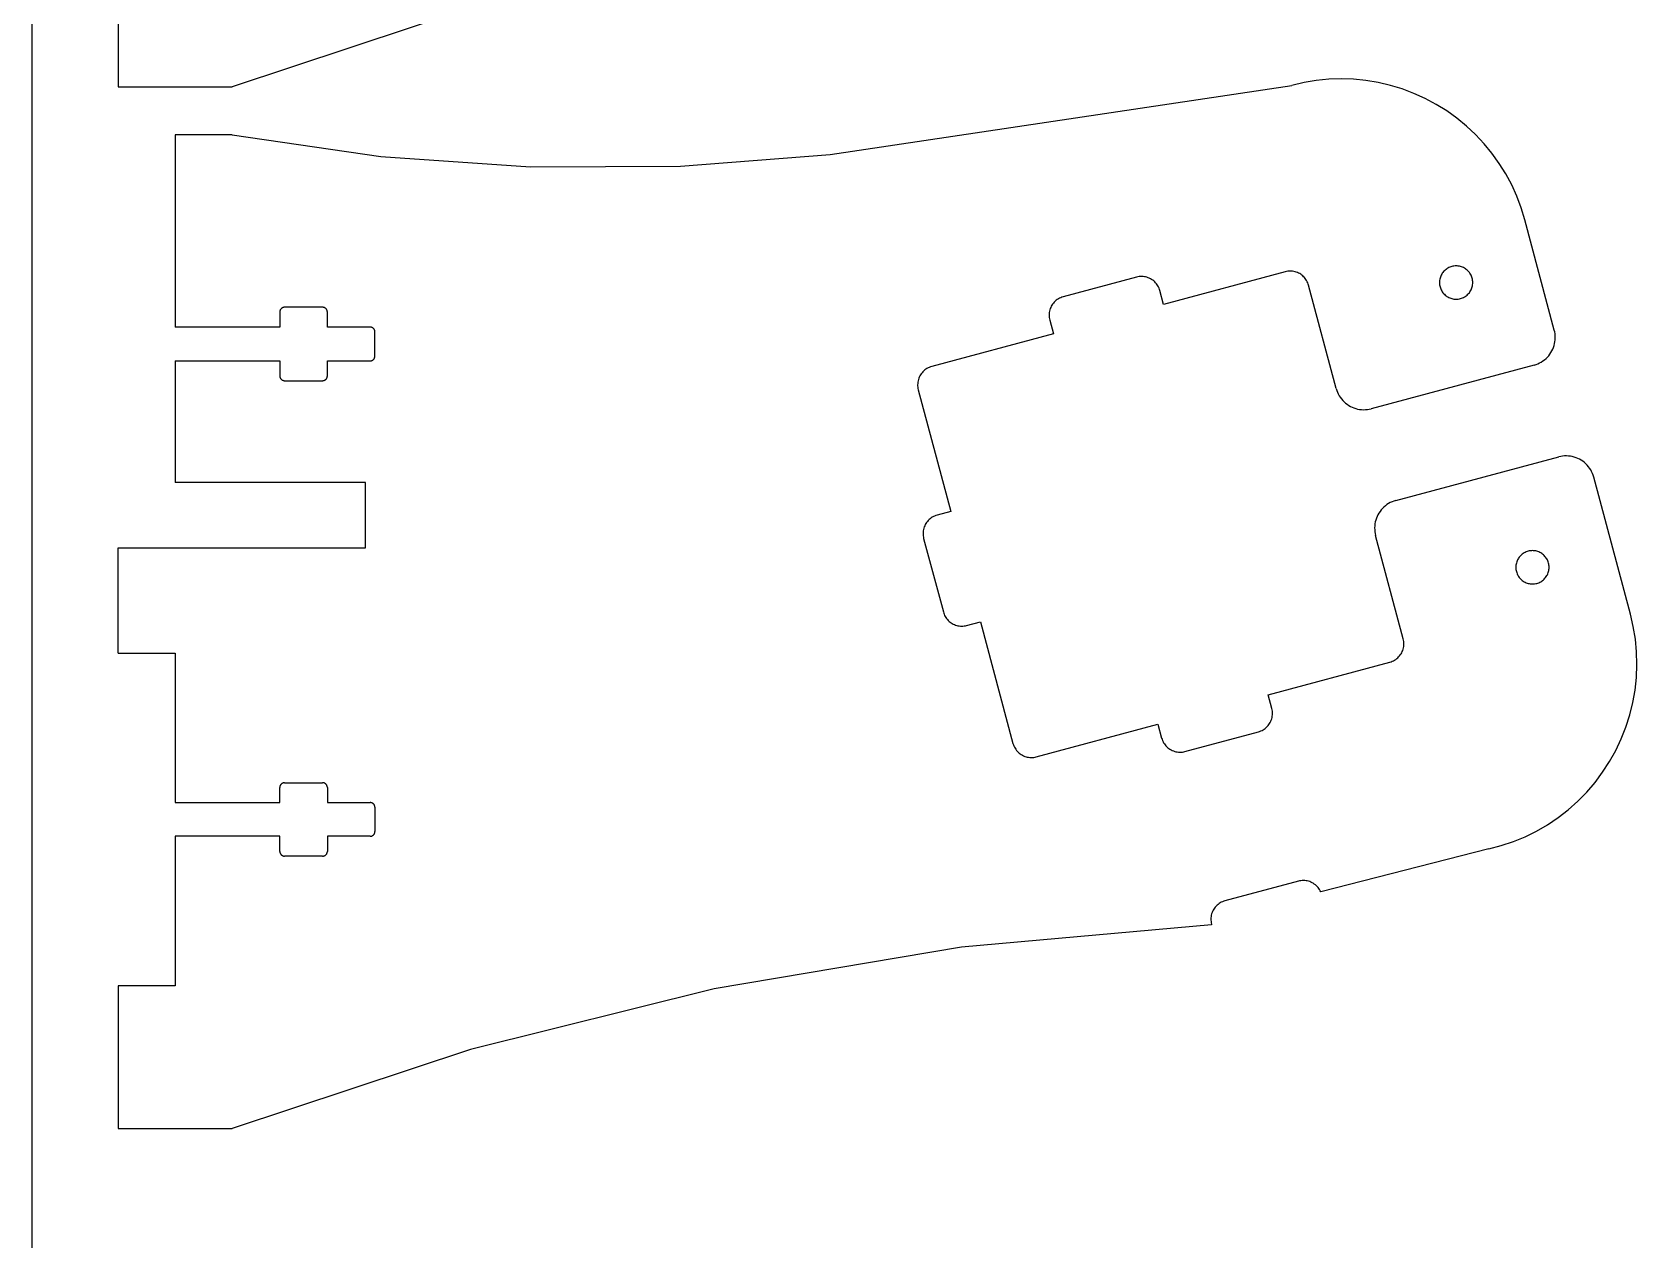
# Model space of a CAD drawing. Extents: x -22.3 to 21.7, y -13.4 to 13.4.
# Drawn here: x -22.29 to -15.64, y -13.44 to -8.4 of the extents above; entities that cross this region are included whole.
import ezdxf

# ---------------------------------------------------------------- set-up
doc = ezdxf.new("R2010")
doc.units = 0
doc.header["$MEASUREMENT"] = 0
doc.layers.get('0').update_dxf_attribs({"linetype": 'CONTINUOUS'})

msp = doc.modelspace()

# ---------------------------------------------------------------- linework, layer by layer
for p, q in [((-22.2891, -13.4355), (-22.2891, 13.0859)), ((-21.9325, -8.0382), (-21.9325, -8.6288)), ((-20.4738, -8.301), (-21.4601, -8.6288)), ((-21.9325, -8.6288), (-21.4601, -8.6288)), ((-18.9843, -8.9087), (-17.0719, -8.6226)), ((-17.0217, -8.6109), (-17.0719, -8.6226)), ((-16.9709, -8.6025), (-17.0217, -8.6109)), ((-16.9196, -8.5974), (-16.9709, -8.6025)), ((-16.8681, -8.5957), (-16.9196, -8.5974)), ((-16.8166, -8.5974), (-16.8681, -8.5957)), ((-16.7653, -8.6025), (-16.8166, -8.5974)), ((-16.7145, -8.6109), (-16.7653, -8.6025)), ((-16.6643, -8.6226), (-16.7145, -8.6109)), ((-16.615, -8.6375), (-16.6643, -8.6226)), ((-16.5668, -8.6557), (-16.615, -8.6375)), ((-16.5199, -8.6769), (-16.5668, -8.6557)), ((-16.4744, -8.7012), (-16.5199, -8.6769)), ((-16.4307, -8.7284), (-16.4744, -8.7012)), ((-16.3888, -8.7585), (-16.4307, -8.7284)), ((-16.349, -8.7911), (-16.3888, -8.7585)), ((-21.6963, -8.8271), (-21.6963, -9.6234)), ((-21.4601, -8.8271), (-21.6963, -8.8271)), ((-21.4601, -8.8271), (-20.8451, -8.9165)), ((-16.3113, -8.8264), (-16.349, -8.7911)), ((-16.2761, -8.864), (-16.3113, -8.8264)), ((-16.2434, -8.9038), (-16.2761, -8.864)), ((-16.2134, -8.9457), (-16.2434, -8.9038)), ((-20.8451, -8.9165), (-20.2252, -8.96)), ((-20.2252, -8.96), (-19.6038, -8.9574)), ((-19.6038, -8.9574), (-18.9843, -8.9087)), ((-16.1862, -8.9894), (-16.2134, -8.9457)), ((-16.1619, -9.0349), (-16.1862, -8.9894)), ((-16.1407, -9.0818), (-16.1619, -9.0349)), ((-16.1225, -9.13), (-16.1407, -9.0818)), ((-16.1076, -9.1793), (-16.1225, -9.13)), ((-15.9853, -9.6357), (-16.1076, -9.1793)), ((-16.4008, -9.3706), (-16.4052, -9.3713)), ((-16.3963, -9.3702), (-16.4008, -9.3706)), ((-16.3918, -9.37), (-16.3963, -9.3702)), ((-16.3873, -9.3702), (-16.3918, -9.37)), ((-16.3828, -9.3706), (-16.3873, -9.3702)), ((-16.3783, -9.3713), (-16.3828, -9.3706)), ((-17.7151, -9.4165), (-18.0194, -9.498)), ((-17.7099, -9.4153), (-17.7151, -9.4165)), ((-17.7046, -9.4144), (-17.7099, -9.4153)), ((-17.6992, -9.4139), (-17.7046, -9.4144)), ((-17.6938, -9.4138), (-17.6992, -9.4139)), ((-17.6885, -9.4141), (-17.6938, -9.4138)), ((-17.6831, -9.4147), (-17.6885, -9.4141)), ((-17.6778, -9.4156), (-17.6831, -9.4147)), ((-17.6726, -9.417), (-17.6778, -9.4156)), ((-17.6675, -9.4187), (-17.6726, -9.417)), ((-17.6626, -9.4207), (-17.6675, -9.4187)), ((-17.6577, -9.4231), (-17.6626, -9.4207)), ((-17.6531, -9.4257), (-17.6577, -9.4231)), ((-17.6486, -9.4287), (-17.6531, -9.4257)), ((-17.6444, -9.432), (-17.6486, -9.4287)), ((-17.6403, -9.4356), (-17.6444, -9.432)), ((-17.6366, -9.4395), (-17.6403, -9.4356)), ((-17.0995, -9.3942), (-17.6034, -9.5292)), ((-17.0945, -9.393), (-17.0995, -9.3942)), ((-17.0894, -9.3922), (-17.0945, -9.393)), ((-17.0843, -9.3917), (-17.0894, -9.3922)), ((-17.0791, -9.3915), (-17.0843, -9.3917)), ((-17.074, -9.3917), (-17.0791, -9.3915)), ((-17.0689, -9.3922), (-17.074, -9.3917)), ((-17.0638, -9.393), (-17.0689, -9.3922)), ((-17.0588, -9.3942), (-17.0638, -9.393)), ((-17.0538, -9.3957), (-17.0588, -9.3942)), ((-17.049, -9.3975), (-17.0538, -9.3957)), ((-17.0443, -9.3996), (-17.049, -9.3975)), ((-17.0398, -9.4021), (-17.0443, -9.3996)), ((-17.0354, -9.4048), (-17.0398, -9.4021)), ((-17.0312, -9.4078), (-17.0354, -9.4048)), ((-17.0272, -9.4111), (-17.0312, -9.4078)), ((-17.0235, -9.4146), (-17.0272, -9.4111)), ((-17.0199, -9.4183), (-17.0235, -9.4146)), ((-17.0167, -9.4223), (-17.0199, -9.4183)), ((-17.0137, -9.4265), (-17.0167, -9.4223)), ((-17.011, -9.4309), (-17.0137, -9.4265)), ((-17.0085, -9.4354), (-17.011, -9.4309)), ((-17.0064, -9.4401), (-17.0085, -9.4354)), ((-16.4605, -9.4344), (-16.4607, -9.4389)), ((-16.4601, -9.4299), (-16.4605, -9.4344)), ((-16.4594, -9.4255), (-16.4601, -9.4299)), ((-16.4583, -9.4211), (-16.4594, -9.4255)), ((-16.457, -9.4168), (-16.4583, -9.4211)), ((-16.4554, -9.4126), (-16.457, -9.4168)), ((-16.4536, -9.4085), (-16.4554, -9.4126)), ((-16.4515, -9.4045), (-16.4536, -9.4085)), ((-16.4491, -9.4006), (-16.4515, -9.4045)), ((-16.4464, -9.397), (-16.4491, -9.4006)), ((-16.4436, -9.3935), (-16.4464, -9.397)), ((-16.4405, -9.3902), (-16.4436, -9.3935)), ((-16.4372, -9.3871), (-16.4405, -9.3902)), ((-16.4337, -9.3843), (-16.4372, -9.3871)), ((-16.4301, -9.3816), (-16.4337, -9.3843)), ((-16.4262, -9.3793), (-16.4301, -9.3816)), ((-16.4223, -9.3771), (-16.4262, -9.3793)), ((-16.4182, -9.3753), (-16.4223, -9.3771)), ((-16.4139, -9.3737), (-16.4182, -9.3753)), ((-16.4096, -9.3724), (-16.4139, -9.3737)), ((-16.4052, -9.3713), (-16.4096, -9.3724)), ((-16.374, -9.3724), (-16.3783, -9.3713)), ((-16.3696, -9.3737), (-16.374, -9.3724)), ((-16.3654, -9.3753), (-16.3696, -9.3737)), ((-16.3613, -9.3771), (-16.3654, -9.3753)), ((-16.3573, -9.3793), (-16.3613, -9.3771)), ((-16.3535, -9.3816), (-16.3573, -9.3793)), ((-16.3498, -9.3843), (-16.3535, -9.3816)), ((-16.3464, -9.3871), (-16.3498, -9.3843)), ((-16.3431, -9.3902), (-16.3464, -9.3871)), ((-16.34, -9.3935), (-16.3431, -9.3902)), ((-16.3371, -9.397), (-16.34, -9.3935)), ((-16.3345, -9.4006), (-16.3371, -9.397)), ((-16.3321, -9.4045), (-16.3345, -9.4006)), ((-16.33, -9.4085), (-16.3321, -9.4045)), ((-16.3281, -9.4126), (-16.33, -9.4085)), ((-16.3265, -9.4168), (-16.3281, -9.4126)), ((-16.3252, -9.4211), (-16.3265, -9.4168)), ((-16.3242, -9.4255), (-16.3252, -9.4211)), ((-16.3235, -9.4299), (-16.3242, -9.4255)), ((-16.323, -9.4344), (-16.3235, -9.4299)), ((-16.3229, -9.4389), (-16.323, -9.4344)), ((-18.0295, -9.5015), (-18.0344, -9.5037)), ((-18.0245, -9.4996), (-18.0295, -9.5015)), ((-18.0194, -9.498), (-18.0245, -9.4996)), ((-17.6331, -9.4436), (-17.6366, -9.4395)), ((-17.6299, -9.4479), (-17.6331, -9.4436)), ((-17.627, -9.4524), (-17.6299, -9.4479)), ((-17.6244, -9.4571), (-17.627, -9.4524)), ((-17.6222, -9.462), (-17.6244, -9.4571)), ((-17.6203, -9.467), (-17.6222, -9.462)), ((-17.6187, -9.4722), (-17.6203, -9.467)), ((-17.6034, -9.5292), (-17.6187, -9.4722)), ((-17.0046, -9.4449), (-17.0064, -9.4401)), ((-17.0031, -9.4499), (-17.0046, -9.4449)), ((-16.8885, -9.8777), (-17.0031, -9.4499)), ((-16.4607, -9.4389), (-16.4605, -9.4434)), ((-16.4605, -9.4434), (-16.4601, -9.4479)), ((-16.4601, -9.4479), (-16.4594, -9.4524)), ((-16.4594, -9.4524), (-16.4583, -9.4568)), ((-16.4583, -9.4568), (-16.457, -9.4611)), ((-16.457, -9.4611), (-16.4554, -9.4653)), ((-16.4554, -9.4653), (-16.4536, -9.4694)), ((-16.4536, -9.4694), (-16.4515, -9.4734)), ((-16.4515, -9.4734), (-16.4491, -9.4772)), ((-16.4491, -9.4772), (-16.4464, -9.4809)), ((-16.4464, -9.4809), (-16.4436, -9.4844)), ((-16.4436, -9.4844), (-16.4405, -9.4876)), ((-16.4405, -9.4876), (-16.4372, -9.4907)), ((-16.4372, -9.4907), (-16.4337, -9.4936)), ((-16.4337, -9.4936), (-16.4301, -9.4962)), ((-16.4301, -9.4962), (-16.4262, -9.4986)), ((-16.4262, -9.4986), (-16.4223, -9.5007)), ((-16.4223, -9.5007), (-16.4182, -9.5026)), ((-16.4182, -9.5026), (-16.4139, -9.5042)), ((-16.3696, -9.5042), (-16.3654, -9.5026)), ((-16.3654, -9.5026), (-16.3613, -9.5007)), ((-16.3613, -9.5007), (-16.3573, -9.4986)), ((-16.3573, -9.4986), (-16.3535, -9.4962)), ((-16.3535, -9.4962), (-16.3498, -9.4936)), ((-16.3498, -9.4936), (-16.3464, -9.4907)), ((-16.3464, -9.4907), (-16.3431, -9.4876)), ((-16.3431, -9.4876), (-16.34, -9.4844)), ((-16.34, -9.4844), (-16.3371, -9.4809)), ((-16.3371, -9.4809), (-16.3345, -9.4772)), ((-16.3345, -9.4772), (-16.3321, -9.4734)), ((-16.3321, -9.4734), (-16.33, -9.4694)), ((-16.33, -9.4694), (-16.3281, -9.4653)), ((-16.3281, -9.4653), (-16.3265, -9.4611)), ((-16.3265, -9.4611), (-16.3252, -9.4568)), ((-16.3252, -9.4568), (-16.3242, -9.4524)), ((-16.3242, -9.4524), (-16.3235, -9.4479)), ((-16.3235, -9.4479), (-16.323, -9.4434)), ((-16.323, -9.4434), (-16.3229, -9.4389)), ((-21.2631, -9.5584), (-21.2632, -9.5597)), ((-21.2632, -9.5597), (-21.2632, -9.561)), ((-21.2632, -9.561), (-21.2632, -9.6234)), ((-21.2629, -9.5571), (-21.2631, -9.5584)), ((-21.2626, -9.5559), (-21.2629, -9.5571)), ((-21.2622, -9.5546), (-21.2626, -9.5559)), ((-21.2617, -9.5534), (-21.2622, -9.5546)), ((-21.2612, -9.5522), (-21.2617, -9.5534)), ((-21.2606, -9.5511), (-21.2612, -9.5522)), ((-21.2599, -9.55), (-21.2606, -9.5511)), ((-21.2592, -9.549), (-21.2599, -9.55)), ((-21.2583, -9.548), (-21.2592, -9.549)), ((-21.2575, -9.547), (-21.2583, -9.548)), ((-21.2565, -9.5462), (-21.2575, -9.547)), ((-21.2555, -9.5453), (-21.2565, -9.5462)), ((-21.2545, -9.5446), (-21.2555, -9.5453)), ((-21.2534, -9.5439), (-21.2545, -9.5446)), ((-21.2523, -9.5433), (-21.2534, -9.5439)), ((-21.2511, -9.5428), (-21.2523, -9.5433)), ((-21.2499, -9.5423), (-21.2511, -9.5428)), ((-21.2486, -9.5419), (-21.2499, -9.5423)), ((-21.2474, -9.5416), (-21.2486, -9.5419)), ((-21.2461, -9.5414), (-21.2474, -9.5416)), ((-21.2448, -9.5413), (-21.2461, -9.5414)), ((-21.2435, -9.5413), (-21.2448, -9.5413)), ((-21.0861, -9.5413), (-21.2435, -9.5413)), ((-21.0848, -9.5413), (-21.0861, -9.5413)), ((-21.0835, -9.5414), (-21.0848, -9.5413)), ((-21.0822, -9.5416), (-21.0835, -9.5414)), ((-21.081, -9.5419), (-21.0822, -9.5416)), ((-21.0797, -9.5423), (-21.081, -9.5419)), ((-21.0785, -9.5428), (-21.0797, -9.5423)), ((-21.0774, -9.5433), (-21.0785, -9.5428)), ((-21.0762, -9.5439), (-21.0774, -9.5433)), ((-21.0751, -9.5446), (-21.0762, -9.5439)), ((-21.0741, -9.5453), (-21.0751, -9.5446)), ((-21.0731, -9.5462), (-21.0741, -9.5453)), ((-21.0721, -9.547), (-21.0731, -9.5462)), ((-21.0713, -9.548), (-21.0721, -9.547)), ((-21.0704, -9.549), (-21.0713, -9.548)), ((-21.0697, -9.55), (-21.0704, -9.549)), ((-21.069, -9.5511), (-21.0697, -9.55)), ((-21.0684, -9.5522), (-21.069, -9.5511)), ((-21.0679, -9.5534), (-21.0684, -9.5522)), ((-21.0674, -9.5546), (-21.0679, -9.5534)), ((-21.067, -9.5559), (-21.0674, -9.5546)), ((-21.0668, -9.5571), (-21.067, -9.5559)), ((-21.0665, -9.5584), (-21.0668, -9.5571)), ((-21.0664, -9.5597), (-21.0665, -9.5584)), ((-21.0664, -9.561), (-21.0664, -9.5597)), ((-21.0664, -9.6234), (-21.0664, -9.561)), ((-18.0775, -9.5678), (-18.0777, -9.5732)), ((-18.0769, -9.5625), (-18.0775, -9.5678)), ((-18.0759, -9.5572), (-18.0769, -9.5625)), ((-18.0745, -9.552), (-18.0759, -9.5572)), ((-18.0729, -9.5469), (-18.0745, -9.552)), ((-18.0708, -9.5419), (-18.0729, -9.5469)), ((-18.0685, -9.537), (-18.0708, -9.5419)), ((-18.0658, -9.5324), (-18.0685, -9.537)), ((-18.0628, -9.5279), (-18.0658, -9.5324)), ((-18.0595, -9.5237), (-18.0628, -9.5279)), ((-18.0559, -9.5197), (-18.0595, -9.5237)), ((-18.0521, -9.5159), (-18.0559, -9.5197)), ((-18.048, -9.5124), (-18.0521, -9.5159)), ((-18.0436, -9.5092), (-18.048, -9.5124)), ((-18.0391, -9.5063), (-18.0436, -9.5092)), ((-18.0344, -9.5037), (-18.0391, -9.5063)), ((-16.4139, -9.5042), (-16.4096, -9.5055)), ((-16.4096, -9.5055), (-16.4052, -9.5065)), ((-16.4052, -9.5065), (-16.4008, -9.5072)), ((-16.4008, -9.5072), (-16.3963, -9.5077)), ((-16.3963, -9.5077), (-16.3918, -9.5078)), ((-16.3918, -9.5078), (-16.3873, -9.5077)), ((-16.3873, -9.5077), (-16.3828, -9.5072)), ((-16.3828, -9.5072), (-16.3783, -9.5065)), ((-16.3783, -9.5065), (-16.374, -9.5055)), ((-16.374, -9.5055), (-16.3696, -9.5042)), ((-21.2632, -9.6234), (-21.6963, -9.6234)), ((-20.8892, -9.6234), (-21.0664, -9.6234)), ((-20.8879, -9.6234), (-20.8892, -9.6234)), ((-20.8865, -9.6235), (-20.8879, -9.6234)), ((-20.8852, -9.6238), (-20.8865, -9.6235)), ((-20.8839, -9.6241), (-20.8852, -9.6238)), ((-20.8826, -9.6245), (-20.8839, -9.6241)), ((-20.8814, -9.625), (-20.8826, -9.6245)), ((-20.8802, -9.6256), (-20.8814, -9.625)), ((-20.879, -9.6262), (-20.8802, -9.6256)), ((-20.8779, -9.627), (-20.879, -9.6262)), ((-20.8768, -9.6278), (-20.8779, -9.627)), ((-20.8758, -9.6287), (-20.8768, -9.6278)), ((-20.8748, -9.6296), (-20.8758, -9.6287)), ((-20.8739, -9.6306), (-20.8748, -9.6296)), ((-20.8731, -9.6317), (-20.8739, -9.6306)), ((-20.8724, -9.6328), (-20.8731, -9.6317)), ((-20.8717, -9.634), (-20.8724, -9.6328)), ((-20.8712, -9.6352), (-20.8717, -9.634)), ((-20.8707, -9.6364), (-20.8712, -9.6352)), ((-20.8703, -9.6377), (-20.8707, -9.6364)), ((-18.0777, -9.5732), (-18.0776, -9.5785)), ((-18.0776, -9.5785), (-18.0771, -9.5839)), ((-18.0771, -9.5839), (-18.0762, -9.5892)), ((-18.0762, -9.5892), (-18.075, -9.5944)), ((-18.075, -9.5944), (-18.0597, -9.6515)), ((-15.9835, -9.6435), (-15.9853, -9.6357)), ((-20.8699, -9.639), (-20.8703, -9.6377)), ((-20.8697, -9.6404), (-20.8699, -9.639)), ((-20.8696, -9.6417), (-20.8697, -9.6404)), ((-20.8695, -9.643), (-20.8696, -9.6417)), ((-20.8695, -9.7434), (-20.8695, -9.643)), ((-18.0597, -9.6515), (-18.5636, -9.7865)), ((-15.9885, -9.7071), (-15.986, -9.6994)), ((-15.986, -9.6994), (-15.984, -9.6916)), ((-15.984, -9.6916), (-15.9825, -9.6837)), ((-15.9822, -9.6515), (-15.9835, -9.6435)), ((-15.9825, -9.6837), (-15.9816, -9.6757)), ((-15.9814, -9.6595), (-15.9822, -9.6515)), ((-15.9816, -9.6757), (-15.9813, -9.6676)), ((-15.9813, -9.6676), (-15.9814, -9.6595)), ((-21.6963, -9.7631), (-21.6963, -10.2661)), ((-21.6963, -9.7631), (-21.2632, -9.7631)), ((-21.2632, -9.7631), (-21.2632, -9.8255)), ((-21.0664, -9.7631), (-20.8892, -9.7631)), ((-21.0664, -9.8255), (-21.0664, -9.7631)), ((-20.8892, -9.7631), (-20.8879, -9.7631)), ((-20.8879, -9.7631), (-20.8866, -9.763)), ((-20.8866, -9.763), (-20.8854, -9.7627)), ((-20.8854, -9.7627), (-20.8841, -9.7624)), ((-20.8841, -9.7624), (-20.8829, -9.7621)), ((-20.8829, -9.7621), (-20.8817, -9.7616)), ((-20.8817, -9.7616), (-20.8805, -9.7611)), ((-20.8805, -9.7611), (-20.8794, -9.7605)), ((-20.8794, -9.7605), (-20.8783, -9.7598)), ((-20.8783, -9.7598), (-20.8772, -9.7591)), ((-20.8772, -9.7591), (-20.8762, -9.7582)), ((-20.8762, -9.7582), (-20.8753, -9.7574)), ((-20.8753, -9.7574), (-20.8744, -9.7564)), ((-20.8744, -9.7564), (-20.8736, -9.7554)), ((-20.8736, -9.7554), (-20.8728, -9.7544)), ((-20.8728, -9.7544), (-20.8722, -9.7533)), ((-20.8722, -9.7533), (-20.8716, -9.7521)), ((-20.8716, -9.7521), (-20.871, -9.751)), ((-20.871, -9.751), (-20.8706, -9.7498)), ((-20.8706, -9.7498), (-20.8702, -9.7485)), ((-20.8702, -9.7485), (-20.8699, -9.7473)), ((-20.8699, -9.7473), (-20.8697, -9.746)), ((-20.8697, -9.746), (-20.8696, -9.7447)), ((-20.8696, -9.7447), (-20.8695, -9.7434)), ((-16.0462, -9.7717), (-16.0391, -9.7679)), ((-16.0391, -9.7679), (-16.0324, -9.7635)), ((-16.0324, -9.7635), (-16.0259, -9.7587)), ((-16.0259, -9.7587), (-16.0197, -9.7535)), ((-16.0197, -9.7535), (-16.014, -9.7479)), ((-16.014, -9.7479), (-16.0086, -9.7418)), ((-16.0086, -9.7418), (-16.0036, -9.7355)), ((-16.0036, -9.7355), (-15.9991, -9.7288)), ((-15.9991, -9.7288), (-15.9951, -9.7218)), ((-15.9951, -9.7218), (-15.9916, -9.7145)), ((-15.9916, -9.7145), (-15.9885, -9.7071)), ((-21.2632, -9.8255), (-21.2632, -9.8268)), ((-21.2632, -9.8268), (-21.2631, -9.8281)), ((-21.2631, -9.8281), (-21.2629, -9.8294)), ((-21.2629, -9.8294), (-21.2626, -9.8306)), ((-21.2626, -9.8306), (-21.2622, -9.8318)), ((-21.2622, -9.8318), (-21.2617, -9.8331)), ((-21.2617, -9.8331), (-21.2612, -9.8342)), ((-21.2612, -9.8342), (-21.2606, -9.8354)), ((-21.2606, -9.8354), (-21.2599, -9.8365)), ((-21.0697, -9.8365), (-21.069, -9.8354)), ((-21.069, -9.8354), (-21.0684, -9.8342)), ((-21.0684, -9.8342), (-21.0679, -9.8331)), ((-21.0679, -9.8331), (-21.0674, -9.8318)), ((-21.0674, -9.8318), (-21.067, -9.8306)), ((-21.067, -9.8306), (-21.0668, -9.8294)), ((-21.0668, -9.8294), (-21.0665, -9.8281)), ((-21.0665, -9.8281), (-21.0664, -9.8268)), ((-21.0664, -9.8268), (-21.0664, -9.8255)), ((-18.6171, -9.8353), (-18.6188, -9.8405)), ((-18.6151, -9.8304), (-18.6171, -9.8353)), ((-18.6127, -9.8255), (-18.6151, -9.8304)), ((-18.6101, -9.8209), (-18.6127, -9.8255)), ((-18.6071, -9.8164), (-18.6101, -9.8209)), ((-18.6038, -9.8122), (-18.6071, -9.8164)), ((-18.6002, -9.8082), (-18.6038, -9.8122)), ((-18.5963, -9.8044), (-18.6002, -9.8082)), ((-18.5922, -9.8009), (-18.5963, -9.8044)), ((-18.5879, -9.7977), (-18.5922, -9.8009)), ((-18.5834, -9.7948), (-18.5879, -9.7977)), ((-18.5787, -9.7922), (-18.5834, -9.7948)), ((-18.5738, -9.79), (-18.5787, -9.7922)), ((-18.5688, -9.7881), (-18.5738, -9.79)), ((-18.5636, -9.7865), (-18.5688, -9.7881)), ((-16.0688, -9.7803), (-16.7438, -9.9612)), ((-16.0688, -9.7803), (-16.0611, -9.778)), ((-16.0611, -9.778), (-16.0535, -9.7751)), ((-16.0535, -9.7751), (-16.0462, -9.7717)), ((-21.2599, -9.8365), (-21.2592, -9.8375)), ((-21.2592, -9.8375), (-21.2583, -9.8385)), ((-21.2583, -9.8385), (-21.2575, -9.8394)), ((-21.2575, -9.8394), (-21.2565, -9.8403)), ((-21.2565, -9.8403), (-21.2555, -9.8411)), ((-21.2555, -9.8411), (-21.2545, -9.8419)), ((-21.2545, -9.8419), (-21.2534, -9.8426)), ((-21.2534, -9.8426), (-21.2523, -9.8432)), ((-21.2523, -9.8432), (-21.2511, -9.8437)), ((-21.2511, -9.8437), (-21.2499, -9.8442)), ((-21.2499, -9.8442), (-21.2486, -9.8445)), ((-21.2486, -9.8445), (-21.2474, -9.8448)), ((-21.2474, -9.8448), (-21.2461, -9.845)), ((-21.2461, -9.845), (-21.2448, -9.8452)), ((-21.2448, -9.8452), (-21.2435, -9.8452)), ((-21.2435, -9.8452), (-21.0861, -9.8452)), ((-21.0861, -9.8452), (-21.0848, -9.8452)), ((-21.0848, -9.8452), (-21.0835, -9.845)), ((-21.0835, -9.845), (-21.0822, -9.8448)), ((-21.0822, -9.8448), (-21.081, -9.8445)), ((-21.081, -9.8445), (-21.0797, -9.8442)), ((-21.0797, -9.8442), (-21.0785, -9.8437)), ((-21.0785, -9.8437), (-21.0774, -9.8432)), ((-21.0774, -9.8432), (-21.0762, -9.8426)), ((-21.0762, -9.8426), (-21.0751, -9.8419)), ((-21.0751, -9.8419), (-21.0741, -9.8411)), ((-21.0741, -9.8411), (-21.0731, -9.8403)), ((-21.0731, -9.8403), (-21.0721, -9.8394)), ((-21.0721, -9.8394), (-21.0713, -9.8385)), ((-21.0713, -9.8385), (-21.0704, -9.8375)), ((-21.0704, -9.8375), (-21.0697, -9.8365)), ((-18.6217, -9.8563), (-18.622, -9.8617)), ((-18.622, -9.8617), (-18.6219, -9.867)), ((-18.6219, -9.867), (-18.6214, -9.8724)), ((-18.6211, -9.8509), (-18.6217, -9.8563)), ((-18.6214, -9.8724), (-18.6205, -9.8777)), ((-18.6201, -9.8457), (-18.6211, -9.8509)), ((-18.6205, -9.8777), (-18.6193, -9.8829)), ((-18.6188, -9.8405), (-18.6201, -9.8457)), ((-18.6193, -9.8829), (-18.4843, -10.3868)), ((-16.8885, -9.8777), (-16.8861, -9.8854)), ((-16.8861, -9.8854), (-16.8832, -9.8929)), ((-16.8832, -9.8929), (-16.8798, -9.9003)), ((-16.8798, -9.9003), (-16.876, -9.9073)), ((-16.876, -9.9073), (-16.8716, -9.9141)), ((-16.8716, -9.9141), (-16.8668, -9.9206)), ((-16.8668, -9.9206), (-16.8616, -9.9268)), ((-16.8616, -9.9268), (-16.856, -9.9325)), ((-16.856, -9.9325), (-16.8499, -9.9379)), ((-16.8499, -9.9379), (-16.8436, -9.9428)), ((-16.8436, -9.9428), (-16.8369, -9.9473)), ((-16.8369, -9.9473), (-16.8299, -9.9514)), ((-16.8299, -9.9514), (-16.8227, -9.9549)), ((-16.8227, -9.9549), (-16.8152, -9.958)), ((-16.8152, -9.958), (-16.8075, -9.9605)), ((-16.8075, -9.9605), (-16.7997, -9.9625)), ((-16.7997, -9.9625), (-16.7918, -9.9639)), ((-16.7918, -9.9639), (-16.7838, -9.9649)), ((-16.7838, -9.9649), (-16.7757, -9.9652)), ((-16.7757, -9.9652), (-16.7676, -9.965)), ((-16.7676, -9.965), (-16.7596, -9.9643)), ((-16.7596, -9.9643), (-16.7517, -9.963)), ((-16.7517, -9.963), (-16.7438, -9.9612)), ((-16.6419, -10.3415), (-15.9669, -10.1606)), ((-15.959, -10.1588), (-15.9669, -10.1606)), ((-15.9511, -10.1575), (-15.959, -10.1588)), ((-15.943, -10.1568), (-15.9511, -10.1575)), ((-15.935, -10.1566), (-15.943, -10.1568)), ((-15.9269, -10.157), (-15.935, -10.1566)), ((-15.9189, -10.1579), (-15.9269, -10.157)), ((-15.911, -10.1594), (-15.9189, -10.1579)), ((-15.9032, -10.1614), (-15.911, -10.1594)), ((-15.8955, -10.1639), (-15.9032, -10.1614)), ((-15.888, -10.1669), (-15.8955, -10.1639)), ((-15.8808, -10.1705), (-15.888, -10.1669)), ((-15.8738, -10.1745), (-15.8808, -10.1705)), ((-15.8671, -10.179), (-15.8738, -10.1745)), ((-15.8607, -10.184), (-15.8671, -10.179)), ((-15.8547, -10.1893), (-15.8607, -10.184)), ((-15.8491, -10.1951), (-15.8547, -10.1893)), ((-15.8439, -10.2012), (-15.8491, -10.1951)), ((-15.8391, -10.2077), (-15.8439, -10.2012)), ((-15.8347, -10.2145), (-15.8391, -10.2077)), ((-15.8308, -10.2216), (-15.8347, -10.2145)), ((-15.8275, -10.2289), (-15.8308, -10.2216)), ((-15.8246, -10.2364), (-15.8275, -10.2289)), ((-20.9089, -10.2661), (-21.6963, -10.2661)), ((-20.9089, -10.5377), (-20.9089, -10.2661)), ((-15.8222, -10.2441), (-15.8246, -10.2364)), ((-15.6701, -10.8119), (-15.8222, -10.2441)), ((-16.6848, -10.3631), (-16.691, -10.3684)), ((-16.6783, -10.3583), (-16.6848, -10.3631)), ((-16.6715, -10.354), (-16.6783, -10.3583)), ((-16.6645, -10.3501), (-16.6715, -10.354)), ((-16.6571, -10.3467), (-16.6645, -10.3501)), ((-16.6496, -10.3439), (-16.6571, -10.3467)), ((-16.6419, -10.3415), (-16.6496, -10.3439)), ((-18.5848, -10.432), (-18.5878, -10.4365)), ((-18.5815, -10.4278), (-18.5848, -10.432)), ((-18.5779, -10.4238), (-18.5815, -10.4278)), ((-18.574, -10.42), (-18.5779, -10.4238)), ((-18.5699, -10.4165), (-18.574, -10.42)), ((-18.5656, -10.4133), (-18.5699, -10.4165)), ((-18.5611, -10.4104), (-18.5656, -10.4133)), ((-18.5564, -10.4078), (-18.5611, -10.4104)), ((-18.5515, -10.4056), (-18.5564, -10.4078)), ((-18.5465, -10.4037), (-18.5515, -10.4056)), ((-18.5413, -10.4021), (-18.5465, -10.4037)), ((-18.4843, -10.3868), (-18.5413, -10.4021)), ((-16.7267, -10.4302), (-16.7282, -10.4382)), ((-16.7247, -10.4224), (-16.7267, -10.4302)), ((-16.7222, -10.4148), (-16.7247, -10.4224)), ((-16.7191, -10.4073), (-16.7222, -10.4148)), ((-16.7156, -10.4001), (-16.7191, -10.4073)), ((-16.7115, -10.3931), (-16.7156, -10.4001)), ((-16.707, -10.3864), (-16.7115, -10.3931)), ((-16.7021, -10.38), (-16.707, -10.3864)), ((-16.6967, -10.374), (-16.7021, -10.38)), ((-16.691, -10.3684), (-16.6967, -10.374)), ((-18.5994, -10.4719), (-18.5997, -10.4773)), ((-18.5997, -10.4773), (-18.5996, -10.4826)), ((-18.5996, -10.4826), (-18.5991, -10.488)), ((-18.5988, -10.4665), (-18.5994, -10.4719)), ((-18.5991, -10.488), (-18.5982, -10.4933)), ((-18.5979, -10.4613), (-18.5988, -10.4665)), ((-18.5982, -10.4933), (-18.597, -10.4985)), ((-18.5965, -10.4561), (-18.5979, -10.4613)), ((-18.597, -10.4985), (-18.5155, -10.8028)), ((-18.5948, -10.4509), (-18.5965, -10.4561)), ((-18.5928, -10.446), (-18.5948, -10.4509)), ((-18.5904, -10.4411), (-18.5928, -10.446)), ((-18.5878, -10.4365), (-18.5904, -10.4411)), ((-16.7291, -10.4462), (-16.7294, -10.4542)), ((-16.7294, -10.4542), (-16.7292, -10.4623)), ((-16.7292, -10.4623), (-16.7285, -10.4703)), ((-16.7282, -10.4382), (-16.7291, -10.4462)), ((-16.7285, -10.4703), (-16.7272, -10.4783)), ((-16.7272, -10.4783), (-16.7254, -10.4862)), ((-16.6108, -10.914), (-16.7254, -10.4862)), ((-21.9325, -10.5377), (-20.9089, -10.5377)), ((-21.9325, -10.9728), (-21.9325, -10.5377)), ((-16.1213, -10.566), (-16.1246, -10.5691)), ((-16.1178, -10.5631), (-16.1213, -10.566)), ((-16.1142, -10.5605), (-16.1178, -10.5631)), ((-16.1104, -10.5581), (-16.1142, -10.5605)), ((-16.1064, -10.556), (-16.1104, -10.5581)), ((-16.1023, -10.5542), (-16.1064, -10.556)), ((-16.098, -10.5526), (-16.1023, -10.5542)), ((-16.0937, -10.5513), (-16.098, -10.5526)), ((-16.0893, -10.5502), (-16.0937, -10.5513)), ((-16.0849, -10.5495), (-16.0893, -10.5502)), ((-16.0804, -10.5491), (-16.0849, -10.5495)), ((-16.0759, -10.5489), (-16.0804, -10.5491)), ((-16.0714, -10.5491), (-16.0759, -10.5489)), ((-16.0669, -10.5495), (-16.0714, -10.5491)), ((-16.0625, -10.5502), (-16.0669, -10.5495)), ((-16.0581, -10.5513), (-16.0625, -10.5502)), ((-16.0538, -10.5526), (-16.0581, -10.5513)), ((-16.0495, -10.5542), (-16.0538, -10.5526)), ((-16.0454, -10.556), (-16.0495, -10.5542)), ((-16.0415, -10.5581), (-16.0454, -10.556)), ((-16.0376, -10.5605), (-16.0415, -10.5581)), ((-16.034, -10.5631), (-16.0376, -10.5605)), ((-16.0305, -10.566), (-16.034, -10.5631)), ((-16.0272, -10.5691), (-16.0305, -10.566)), ((-16.1447, -10.6133), (-16.1448, -10.6178)), ((-16.1448, -10.6178), (-16.1447, -10.6223)), ((-16.1442, -10.6088), (-16.1447, -10.6133)), ((-16.1447, -10.6223), (-16.1442, -10.6268)), ((-16.1435, -10.6044), (-16.1442, -10.6088)), ((-16.1442, -10.6268), (-16.1435, -10.6312)), ((-16.1425, -10.6), (-16.1435, -10.6044)), ((-16.1435, -10.6312), (-16.1425, -10.6356)), ((-16.1411, -10.5957), (-16.1425, -10.6)), ((-16.1396, -10.5914), (-16.1411, -10.5957)), ((-16.1377, -10.5873), (-16.1396, -10.5914)), ((-16.1356, -10.5834), (-16.1377, -10.5873)), ((-16.1332, -10.5795), (-16.1356, -10.5834)), ((-16.1306, -10.5759), (-16.1332, -10.5795)), ((-16.1277, -10.5724), (-16.1306, -10.5759)), ((-16.1246, -10.5691), (-16.1277, -10.5724)), ((-16.0241, -10.5724), (-16.0272, -10.5691)), ((-16.0212, -10.5759), (-16.0241, -10.5724)), ((-16.0186, -10.5795), (-16.0212, -10.5759)), ((-16.0162, -10.5834), (-16.0186, -10.5795)), ((-16.0141, -10.5873), (-16.0162, -10.5834)), ((-16.0122, -10.5914), (-16.0141, -10.5873)), ((-16.0107, -10.5957), (-16.0122, -10.5914)), ((-16.0094, -10.6), (-16.0107, -10.5957)), ((-16.0083, -10.6044), (-16.0094, -10.6)), ((-16.0094, -10.6356), (-16.0083, -10.6312)), ((-16.0076, -10.6088), (-16.0083, -10.6044)), ((-16.0083, -10.6312), (-16.0076, -10.6268)), ((-16.0072, -10.6133), (-16.0076, -10.6088)), ((-16.0076, -10.6268), (-16.0072, -10.6223)), ((-16.007, -10.6178), (-16.0072, -10.6133)), ((-16.0072, -10.6223), (-16.007, -10.6178)), ((-16.1425, -10.6356), (-16.1411, -10.64)), ((-16.1411, -10.64), (-16.1396, -10.6442)), ((-16.1396, -10.6442), (-16.1377, -10.6483)), ((-16.1377, -10.6483), (-16.1356, -10.6523)), ((-16.1356, -10.6523), (-16.1332, -10.6561)), ((-16.1332, -10.6561), (-16.1306, -10.6598)), ((-16.1306, -10.6598), (-16.1277, -10.6632)), ((-16.1277, -10.6632), (-16.1246, -10.6665)), ((-16.1246, -10.6665), (-16.1213, -10.6696)), ((-16.1213, -10.6696), (-16.1178, -10.6725)), ((-16.1178, -10.6725), (-16.1142, -10.6751)), ((-16.1142, -10.6751), (-16.1104, -10.6775)), ((-16.1104, -10.6775), (-16.1064, -10.6796)), ((-16.1064, -10.6796), (-16.1023, -10.6815)), ((-16.1023, -10.6815), (-16.098, -10.683)), ((-16.098, -10.683), (-16.0937, -10.6844)), ((-16.0937, -10.6844), (-16.0893, -10.6854)), ((-16.0893, -10.6854), (-16.0849, -10.6861)), ((-16.0849, -10.6861), (-16.0804, -10.6866)), ((-16.0804, -10.6866), (-16.0759, -10.6867)), ((-16.0759, -10.6867), (-16.0714, -10.6866)), ((-16.0714, -10.6866), (-16.0669, -10.6861)), ((-16.0669, -10.6861), (-16.0625, -10.6854)), ((-16.0625, -10.6854), (-16.0581, -10.6844)), ((-16.0581, -10.6844), (-16.0538, -10.683)), ((-16.0538, -10.683), (-16.0495, -10.6815)), ((-16.0495, -10.6815), (-16.0454, -10.6796)), ((-16.0454, -10.6796), (-16.0415, -10.6775)), ((-16.0415, -10.6775), (-16.0376, -10.6751)), ((-16.0376, -10.6751), (-16.034, -10.6725)), ((-16.034, -10.6725), (-16.0305, -10.6696)), ((-16.0305, -10.6696), (-16.0272, -10.6665)), ((-16.0272, -10.6665), (-16.0241, -10.6632)), ((-16.0241, -10.6632), (-16.0212, -10.6598)), ((-16.0212, -10.6598), (-16.0186, -10.6561)), ((-16.0186, -10.6561), (-16.0162, -10.6523)), ((-16.0162, -10.6523), (-16.0141, -10.6483)), ((-16.0141, -10.6483), (-16.0122, -10.6442)), ((-16.0122, -10.6442), (-16.0107, -10.64)), ((-16.0107, -10.64), (-16.0094, -10.6356)), ((-18.5155, -10.8028), (-18.514, -10.8077)), ((-18.514, -10.8077), (-18.5122, -10.8125)), ((-18.5122, -10.8125), (-18.5101, -10.8172)), ((-18.5101, -10.8172), (-18.5076, -10.8218)), ((-18.5076, -10.8218), (-18.5049, -10.8261)), ((-18.5049, -10.8261), (-18.5019, -10.8303)), ((-18.5019, -10.8303), (-18.4986, -10.8343)), ((-15.6582, -10.8633), (-15.6701, -10.8119)), ((-18.4986, -10.8343), (-18.4951, -10.8381)), ((-18.4951, -10.8381), (-18.4913, -10.8416)), ((-18.4913, -10.8416), (-18.4874, -10.8449)), ((-18.4874, -10.8449), (-18.4832, -10.8479)), ((-18.4832, -10.8479), (-18.4788, -10.8506)), ((-18.4788, -10.8506), (-18.4743, -10.853)), ((-18.4743, -10.853), (-18.4696, -10.8551)), ((-18.4696, -10.8551), (-18.4647, -10.8569)), ((-18.4647, -10.8569), (-18.4598, -10.8584)), ((-18.4598, -10.8584), (-18.4548, -10.8596)), ((-18.4548, -10.8596), (-18.4497, -10.8605)), ((-18.4497, -10.8605), (-18.4446, -10.861)), ((-18.4446, -10.861), (-18.4394, -10.8611)), ((-18.4394, -10.8611), (-18.4343, -10.861)), ((-18.4343, -10.861), (-18.4292, -10.8605)), ((-18.4292, -10.8605), (-18.4241, -10.8596)), ((-18.4241, -10.8596), (-18.4191, -10.8584)), ((-18.4191, -10.8584), (-18.362, -10.8432)), ((-18.362, -10.8432), (-18.227, -11.347)), ((-15.6497, -10.9154), (-15.6582, -10.8633)), ((-16.615, -10.9665), (-16.613, -10.9616)), ((-16.613, -10.9616), (-16.6113, -10.9565)), ((-16.6113, -10.9565), (-16.6099, -10.9513)), ((-16.6096, -10.9192), (-16.6108, -10.914)), ((-16.6099, -10.9513), (-16.609, -10.946)), ((-16.6087, -10.9245), (-16.6096, -10.9192)), ((-16.609, -10.946), (-16.6083, -10.9406)), ((-16.6082, -10.9299), (-16.6087, -10.9245)), ((-16.6083, -10.9406), (-16.6081, -10.9353)), ((-16.6081, -10.9353), (-16.6082, -10.9299)), ((-15.6447, -10.968), (-15.6497, -10.9154)), ((-21.9325, -10.9728), (-21.6963, -10.9728)), ((-21.6963, -10.9728), (-21.6963, -11.5919)), ((-17.1703, -11.1454), (-16.6665, -11.0104)), ((-16.6665, -11.0104), (-16.6613, -11.0088)), ((-16.6613, -11.0088), (-16.6563, -11.0069)), ((-16.6563, -11.0069), (-16.6514, -11.0047)), ((-16.6514, -11.0047), (-16.6467, -11.0021)), ((-16.6467, -11.0021), (-16.6422, -10.9992)), ((-16.6422, -10.9992), (-16.6378, -10.996)), ((-16.6378, -10.996), (-16.6338, -10.9925)), ((-16.6338, -10.9925), (-16.6299, -10.9888)), ((-16.6299, -10.9888), (-16.6263, -10.9847)), ((-16.6263, -10.9847), (-16.623, -10.9805)), ((-16.623, -10.9805), (-16.62, -10.976)), ((-16.62, -10.976), (-16.6173, -10.9714)), ((-16.6173, -10.9714), (-16.615, -10.9665)), ((-15.6454, -11.0735), (-15.6433, -11.0207)), ((-15.6433, -11.0207), (-15.6447, -10.968)), ((-15.651, -11.126), (-15.6454, -11.0735)), ((-17.1551, -11.2025), (-17.1703, -11.1454)), ((-15.6602, -11.1779), (-15.651, -11.126)), ((-17.1538, -11.2077), (-17.1551, -11.2025)), ((-17.153, -11.213), (-17.1538, -11.2077)), ((-17.1532, -11.2345), (-17.1526, -11.2291)), ((-17.1525, -11.2184), (-17.153, -11.213)), ((-17.1526, -11.2291), (-17.1524, -11.2237)), ((-17.1524, -11.2237), (-17.1525, -11.2184)), ((-15.6888, -11.2795), (-15.6728, -11.2292)), ((-15.6728, -11.2292), (-15.6602, -11.1779)), ((-18.1306, -11.4027), (-17.6267, -11.2677)), ((-17.6267, -11.2677), (-17.6114, -11.3247)), ((-17.2107, -11.2989), (-17.2056, -11.2973)), ((-17.2056, -11.2973), (-17.2006, -11.2954)), ((-17.2006, -11.2954), (-17.1957, -11.2932)), ((-17.1957, -11.2932), (-17.191, -11.2906)), ((-17.191, -11.2906), (-17.1864, -11.2877)), ((-17.1864, -11.2877), (-17.1821, -11.2845)), ((-17.1821, -11.2845), (-17.178, -11.281)), ((-17.178, -11.281), (-17.1742, -11.2772)), ((-17.1742, -11.2772), (-17.1706, -11.2732)), ((-17.1706, -11.2732), (-17.1673, -11.269)), ((-17.1673, -11.269), (-17.1643, -11.2645)), ((-17.1643, -11.2645), (-17.1616, -11.2599)), ((-17.1616, -11.2599), (-17.1593, -11.255)), ((-17.1593, -11.255), (-17.1572, -11.2501)), ((-17.1572, -11.2501), (-17.1555, -11.245)), ((-17.1555, -11.245), (-17.1542, -11.2397)), ((-17.1542, -11.2397), (-17.1532, -11.2345)), ((-15.7081, -11.3286), (-15.6888, -11.2795)), ((-18.227, -11.347), (-18.2254, -11.3522)), ((-18.2254, -11.3522), (-18.2235, -11.3572)), ((-18.2235, -11.3572), (-18.2213, -11.3621)), ((-18.2213, -11.3621), (-18.2187, -11.3668)), ((-17.6114, -11.3247), (-17.6098, -11.3299)), ((-17.6098, -11.3299), (-17.6079, -11.3349)), ((-17.6079, -11.3349), (-17.6057, -11.3398)), ((-17.6057, -11.3398), (-17.6031, -11.3445)), ((-17.6031, -11.3445), (-17.6002, -11.349)), ((-17.6002, -11.349), (-17.597, -11.3534)), ((-17.597, -11.3534), (-17.5935, -11.3575)), ((-17.5935, -11.3575), (-17.5897, -11.3613)), ((-17.5897, -11.3613), (-17.5857, -11.3649)), ((-17.515, -11.3804), (-17.2107, -11.2989)), ((-15.7307, -11.3763), (-15.7081, -11.3286)), ((-18.2187, -11.3668), (-18.2158, -11.3713)), ((-18.2158, -11.3713), (-18.2126, -11.3757)), ((-18.2126, -11.3757), (-18.2091, -11.3797)), ((-18.2091, -11.3797), (-18.2053, -11.3836)), ((-18.2053, -11.3836), (-18.2013, -11.3872)), ((-18.2013, -11.3872), (-18.1971, -11.3905)), ((-18.1971, -11.3905), (-18.1926, -11.3935)), ((-18.1926, -11.3935), (-18.188, -11.3962)), ((-18.188, -11.3962), (-18.1831, -11.3985)), ((-18.1831, -11.3985), (-18.1782, -11.4005)), ((-18.1782, -11.4005), (-18.173, -11.4022)), ((-18.173, -11.4022), (-18.1678, -11.4036)), ((-18.1678, -11.4036), (-18.1625, -11.4045)), ((-18.1625, -11.4045), (-18.1572, -11.4051)), ((-18.1572, -11.4051), (-18.1518, -11.4054)), ((-18.1518, -11.4054), (-18.1465, -11.4053)), ((-18.1465, -11.4053), (-18.1411, -11.4048)), ((-18.1411, -11.4048), (-18.1358, -11.4039)), ((-18.1358, -11.4039), (-18.1306, -11.4027)), ((-17.5857, -11.3649), (-17.5815, -11.3682)), ((-17.5815, -11.3682), (-17.577, -11.3712)), ((-17.577, -11.3712), (-17.5724, -11.3739)), ((-17.5724, -11.3739), (-17.5675, -11.3762)), ((-17.5675, -11.3762), (-17.5626, -11.3783)), ((-17.5626, -11.3783), (-17.5574, -11.3799)), ((-17.5574, -11.3799), (-17.5522, -11.3813)), ((-17.5522, -11.3813), (-17.5469, -11.3822)), ((-17.5469, -11.3822), (-17.5416, -11.3829)), ((-17.5416, -11.3829), (-17.5362, -11.3831)), ((-17.5362, -11.3831), (-17.5309, -11.383)), ((-17.5309, -11.383), (-17.5255, -11.3825)), ((-17.5255, -11.3825), (-17.5202, -11.3816)), ((-17.5202, -11.3816), (-17.515, -11.3804)), ((-15.7852, -11.4666), (-15.7564, -11.4224)), ((-15.7564, -11.4224), (-15.7307, -11.3763)), ((-15.8168, -11.5089), (-15.7852, -11.4666)), ((-21.2631, -11.5269), (-21.2632, -11.5282)), ((-21.2632, -11.5282), (-21.2632, -11.5295)), ((-21.2632, -11.5919), (-21.2632, -11.5295)), ((-21.2629, -11.5256), (-21.2631, -11.5269)), ((-21.2626, -11.5244), (-21.2629, -11.5256)), ((-21.2622, -11.5231), (-21.2626, -11.5244)), ((-21.2617, -11.5219), (-21.2622, -11.5231)), ((-21.2612, -11.5208), (-21.2617, -11.5219)), ((-21.2606, -11.5196), (-21.2612, -11.5208)), ((-21.2599, -11.5185), (-21.2606, -11.5196)), ((-21.2592, -11.5175), (-21.2599, -11.5185)), ((-21.2583, -11.5165), (-21.2592, -11.5175)), ((-21.2575, -11.5155), (-21.2583, -11.5165)), ((-21.2565, -11.5147), (-21.2575, -11.5155)), ((-21.2555, -11.5138), (-21.2565, -11.5147)), ((-21.2545, -11.5131), (-21.2555, -11.5138)), ((-21.2534, -11.5124), (-21.2545, -11.5131)), ((-21.2523, -11.5118), (-21.2534, -11.5124)), ((-21.2511, -11.5113), (-21.2523, -11.5118)), ((-21.2499, -11.5108), (-21.2511, -11.5113)), ((-21.2486, -11.5104), (-21.2499, -11.5108)), ((-21.2474, -11.5102), (-21.2486, -11.5104)), ((-21.2461, -11.5099), (-21.2474, -11.5102)), ((-21.2448, -11.5098), (-21.2461, -11.5099)), ((-21.2435, -11.5098), (-21.2448, -11.5098)), ((-21.2435, -11.5098), (-21.0861, -11.5098)), ((-21.0848, -11.5098), (-21.0861, -11.5098)), ((-21.0835, -11.5099), (-21.0848, -11.5098)), ((-21.0822, -11.5102), (-21.0835, -11.5099)), ((-21.081, -11.5104), (-21.0822, -11.5102)), ((-21.0797, -11.5108), (-21.081, -11.5104)), ((-21.0785, -11.5113), (-21.0797, -11.5108)), ((-21.0774, -11.5118), (-21.0785, -11.5113)), ((-21.0762, -11.5124), (-21.0774, -11.5118)), ((-21.0751, -11.5131), (-21.0762, -11.5124)), ((-21.0741, -11.5138), (-21.0751, -11.5131)), ((-21.0731, -11.5147), (-21.0741, -11.5138)), ((-21.0721, -11.5155), (-21.0731, -11.5147)), ((-21.0713, -11.5165), (-21.0721, -11.5155)), ((-21.0704, -11.5175), (-21.0713, -11.5165)), ((-21.0697, -11.5185), (-21.0704, -11.5175)), ((-21.069, -11.5196), (-21.0697, -11.5185)), ((-21.0684, -11.5208), (-21.069, -11.5196)), ((-21.0679, -11.5219), (-21.0684, -11.5208)), ((-21.0674, -11.5231), (-21.0679, -11.5219)), ((-21.067, -11.5244), (-21.0674, -11.5231)), ((-21.0668, -11.5256), (-21.067, -11.5244)), ((-21.0665, -11.5269), (-21.0668, -11.5256)), ((-21.0664, -11.5282), (-21.0665, -11.5269)), ((-21.0664, -11.5295), (-21.0664, -11.5282)), ((-21.0664, -11.5295), (-21.0664, -11.5919)), ((-15.8883, -11.5865), (-15.8512, -11.5489)), ((-15.8512, -11.5489), (-15.8168, -11.5089)), ((-21.6963, -11.5919), (-21.2632, -11.5919)), ((-21.0664, -11.5919), (-20.8892, -11.5919)), ((-20.8879, -11.5919), (-20.8892, -11.5919)), ((-20.8865, -11.592), (-20.8879, -11.5919)), ((-20.8852, -11.5923), (-20.8865, -11.592)), ((-20.8839, -11.5926), (-20.8852, -11.5923)), ((-20.8826, -11.593), (-20.8839, -11.5926)), ((-20.8814, -11.5935), (-20.8826, -11.593)), ((-20.8802, -11.5941), (-20.8814, -11.5935)), ((-20.879, -11.5947), (-20.8802, -11.5941)), ((-20.8779, -11.5955), (-20.879, -11.5947)), ((-20.8768, -11.5963), (-20.8779, -11.5955)), ((-20.8758, -11.5972), (-20.8768, -11.5963)), ((-20.8748, -11.5981), (-20.8758, -11.5972)), ((-20.8739, -11.5991), (-20.8748, -11.5981)), ((-20.8731, -11.6002), (-20.8739, -11.5991)), ((-20.8724, -11.6013), (-20.8731, -11.6002)), ((-20.8717, -11.6025), (-20.8724, -11.6013)), ((-20.8712, -11.6037), (-20.8717, -11.6025)), ((-20.8707, -11.605), (-20.8712, -11.6037)), ((-20.8703, -11.6062), (-20.8707, -11.605)), ((-20.8699, -11.6075), (-20.8703, -11.6062)), ((-20.8697, -11.6089), (-20.8699, -11.6075)), ((-20.8696, -11.6102), (-20.8697, -11.6089)), ((-20.8695, -11.6115), (-20.8696, -11.6102)), ((-20.8695, -11.6115), (-20.8695, -11.7119)), ((-15.9694, -11.6539), (-15.9277, -11.6216)), ((-15.9277, -11.6216), (-15.8883, -11.5865)), ((-16.0589, -11.7098), (-16.0132, -11.6834)), ((-16.0132, -11.6834), (-15.9694, -11.6539)), ((-21.2632, -11.7316), (-21.6963, -11.7316)), ((-21.6963, -11.7316), (-21.6963, -12.3507)), ((-21.2632, -11.794), (-21.2632, -11.7316)), ((-20.8892, -11.7316), (-21.0664, -11.7316)), ((-21.0664, -11.7316), (-21.0664, -11.794)), ((-20.8892, -11.7316), (-20.8879, -11.7316)), ((-20.8879, -11.7316), (-20.8865, -11.7314)), ((-20.8865, -11.7314), (-20.8852, -11.7312)), ((-20.8852, -11.7312), (-20.8839, -11.7309)), ((-20.8839, -11.7309), (-20.8826, -11.7305)), ((-20.8826, -11.7305), (-20.8814, -11.73)), ((-20.8814, -11.73), (-20.8802, -11.7294)), ((-20.8802, -11.7294), (-20.879, -11.7288)), ((-20.879, -11.7288), (-20.8779, -11.728)), ((-20.8779, -11.728), (-20.8768, -11.7272)), ((-20.8768, -11.7272), (-20.8758, -11.7263)), ((-20.8758, -11.7263), (-20.8748, -11.7254)), ((-20.8748, -11.7254), (-20.8739, -11.7244)), ((-20.8739, -11.7244), (-20.8731, -11.7233)), ((-20.8731, -11.7233), (-20.8724, -11.7222)), ((-20.8724, -11.7222), (-20.8717, -11.721)), ((-20.8717, -11.721), (-20.8712, -11.7198)), ((-20.8712, -11.7198), (-20.8707, -11.7185)), ((-20.8707, -11.7185), (-20.8703, -11.7172)), ((-20.8703, -11.7172), (-20.8699, -11.7159)), ((-20.8699, -11.7159), (-20.8697, -11.7146)), ((-20.8697, -11.7146), (-20.8696, -11.7133)), ((-20.8696, -11.7133), (-20.8695, -11.7119)), ((-16.2051, -11.7701), (-16.155, -11.7533)), ((-16.155, -11.7533), (-16.1062, -11.7332)), ((-16.1062, -11.7332), (-16.0589, -11.7098)), ((-21.2632, -11.794), (-21.2632, -11.7954)), ((-21.2632, -11.7954), (-21.263, -11.7967)), ((-21.263, -11.7967), (-21.2628, -11.798)), ((-21.2628, -11.798), (-21.2625, -11.7993)), ((-21.2625, -11.7993), (-21.2621, -11.8006)), ((-21.2621, -11.8006), (-21.2616, -11.8019)), ((-21.2616, -11.8019), (-21.261, -11.8031)), ((-21.261, -11.8031), (-21.2604, -11.8043)), ((-21.2604, -11.8043), (-21.2596, -11.8054)), ((-21.2596, -11.8054), (-21.2588, -11.8064)), ((-21.2588, -11.8064), (-21.2579, -11.8075)), ((-21.2579, -11.8075), (-21.257, -11.8084)), ((-21.257, -11.8084), (-21.256, -11.8093)), ((-21.256, -11.8093), (-21.2549, -11.8101)), ((-21.2549, -11.8101), (-21.2538, -11.8108)), ((-21.2538, -11.8108), (-21.2526, -11.8115)), ((-21.2526, -11.8115), (-21.2514, -11.8121)), ((-21.2514, -11.8121), (-21.2501, -11.8126)), ((-21.2501, -11.8126), (-21.2489, -11.813)), ((-21.2489, -11.813), (-21.2475, -11.8133)), ((-21.2475, -11.8133), (-21.2462, -11.8135)), ((-21.2462, -11.8135), (-21.2449, -11.8137)), ((-21.2449, -11.8137), (-21.2435, -11.8137)), ((-21.0861, -11.8137), (-21.2435, -11.8137)), ((-21.0861, -11.8137), (-21.0847, -11.8137)), ((-21.0847, -11.8137), (-21.0834, -11.8135)), ((-21.0834, -11.8135), (-21.0821, -11.8133)), ((-21.0821, -11.8133), (-21.0808, -11.813)), ((-21.0808, -11.813), (-21.0795, -11.8126)), ((-21.0795, -11.8126), (-21.0782, -11.8121)), ((-21.0782, -11.8121), (-21.077, -11.8115)), ((-21.077, -11.8115), (-21.0758, -11.8108)), ((-21.0758, -11.8108), (-21.0747, -11.8101)), ((-21.0747, -11.8101), (-21.0736, -11.8093)), ((-21.0736, -11.8093), (-21.0726, -11.8084)), ((-21.0726, -11.8084), (-21.0717, -11.8075)), ((-21.0717, -11.8075), (-21.0708, -11.8064)), ((-21.0708, -11.8064), (-21.07, -11.8054)), ((-21.07, -11.8054), (-21.0692, -11.8043)), ((-21.0692, -11.8043), (-21.0686, -11.8031)), ((-21.0686, -11.8031), (-21.068, -11.8019)), ((-21.068, -11.8019), (-21.0675, -11.8006)), ((-21.0675, -11.8006), (-21.0671, -11.7993)), ((-21.0671, -11.7993), (-21.0668, -11.798)), ((-21.0668, -11.798), (-21.0666, -11.7967)), ((-21.0666, -11.7967), (-21.0664, -11.7954)), ((-21.0664, -11.7954), (-21.0664, -11.794)), ((-16.2561, -11.7835), (-16.9526, -11.9616)), ((-16.2561, -11.7835), (-16.2051, -11.7701)), ((-17.0451, -11.9172), (-17.3493, -11.9987)), ((-17.0399, -11.916), (-17.0451, -11.9172)), ((-17.0346, -11.9152), (-17.0399, -11.916)), ((-17.0293, -11.9147), (-17.0346, -11.9152)), ((-17.024, -11.9145), (-17.0293, -11.9147)), ((-17.0187, -11.9148), (-17.024, -11.9145)), ((-17.0134, -11.9153), (-17.0187, -11.9148)), ((-17.0082, -11.9163), (-17.0134, -11.9153)), ((-17.003, -11.9176), (-17.0082, -11.9163)), ((-16.998, -11.9192), (-17.003, -11.9176)), ((-16.993, -11.9212), (-16.998, -11.9192)), ((-16.9882, -11.9235), (-16.993, -11.9212)), ((-16.9836, -11.9261), (-16.9882, -11.9235)), ((-16.9792, -11.929), (-16.9836, -11.9261)), ((-16.9749, -11.9322), (-16.9792, -11.929)), ((-16.9709, -11.9357), (-16.9749, -11.9322)), ((-16.9672, -11.9395), (-16.9709, -11.9357)), ((-16.9637, -11.9435), (-16.9672, -11.9395)), ((-16.9604, -11.9477), (-16.9637, -11.9435)), ((-16.9575, -11.9522), (-16.9604, -11.9477)), ((-16.9549, -11.9568), (-16.9575, -11.9522)), ((-16.9526, -11.9616), (-16.9549, -11.9568)), ((-17.3927, -12.0287), (-17.3957, -12.0331)), ((-17.3894, -12.0244), (-17.3927, -12.0287)), ((-17.3858, -12.0204), (-17.3894, -12.0244)), ((-17.382, -12.0166), (-17.3858, -12.0204)), ((-17.3779, -12.0132), (-17.382, -12.0166)), ((-17.3736, -12.01), (-17.3779, -12.0132)), ((-17.369, -12.0071), (-17.3736, -12.01)), ((-17.3643, -12.0045), (-17.369, -12.0071)), ((-17.3595, -12.0022), (-17.3643, -12.0045)), ((-17.3544, -12.0003), (-17.3595, -12.0022)), ((-17.3493, -11.9987), (-17.3544, -12.0003)), ((-17.4074, -12.0685), (-17.4076, -12.0739)), ((-17.4076, -12.0739), (-17.4075, -12.0793)), ((-17.4075, -12.0793), (-17.407, -12.0846)), ((-17.4068, -12.0632), (-17.4074, -12.0685)), ((-17.407, -12.0846), (-17.4062, -12.0899)), ((-17.4058, -12.0579), (-17.4068, -12.0632)), ((-17.4062, -12.0899), (-17.405, -12.0952)), ((-17.4045, -12.0527), (-17.4058, -12.0579)), ((-17.405, -12.0952), (-17.405, -12.0987)), ((-17.4028, -12.0476), (-17.4045, -12.0527)), ((-17.4008, -12.0426), (-17.4028, -12.0476)), ((-17.3984, -12.0378), (-17.4008, -12.0426)), ((-17.3957, -12.0331), (-17.3984, -12.0378)), ((-17.405, -12.0987), (-18.4402, -12.191)), ((-18.4402, -12.191), (-19.4651, -12.3629)), ((-21.6963, -12.3507), (-21.9325, -12.3507)), ((-21.9325, -12.3507), (-21.9325, -12.9413)), ((-19.4651, -12.3629), (-20.4738, -12.6135)), ((-20.4738, -12.6135), (-21.4601, -12.9413)), ((-21.9325, -12.9413), (-21.4601, -12.9413))]:
    msp.add_line(p, q)

doc.saveas('drawing.dxf')
